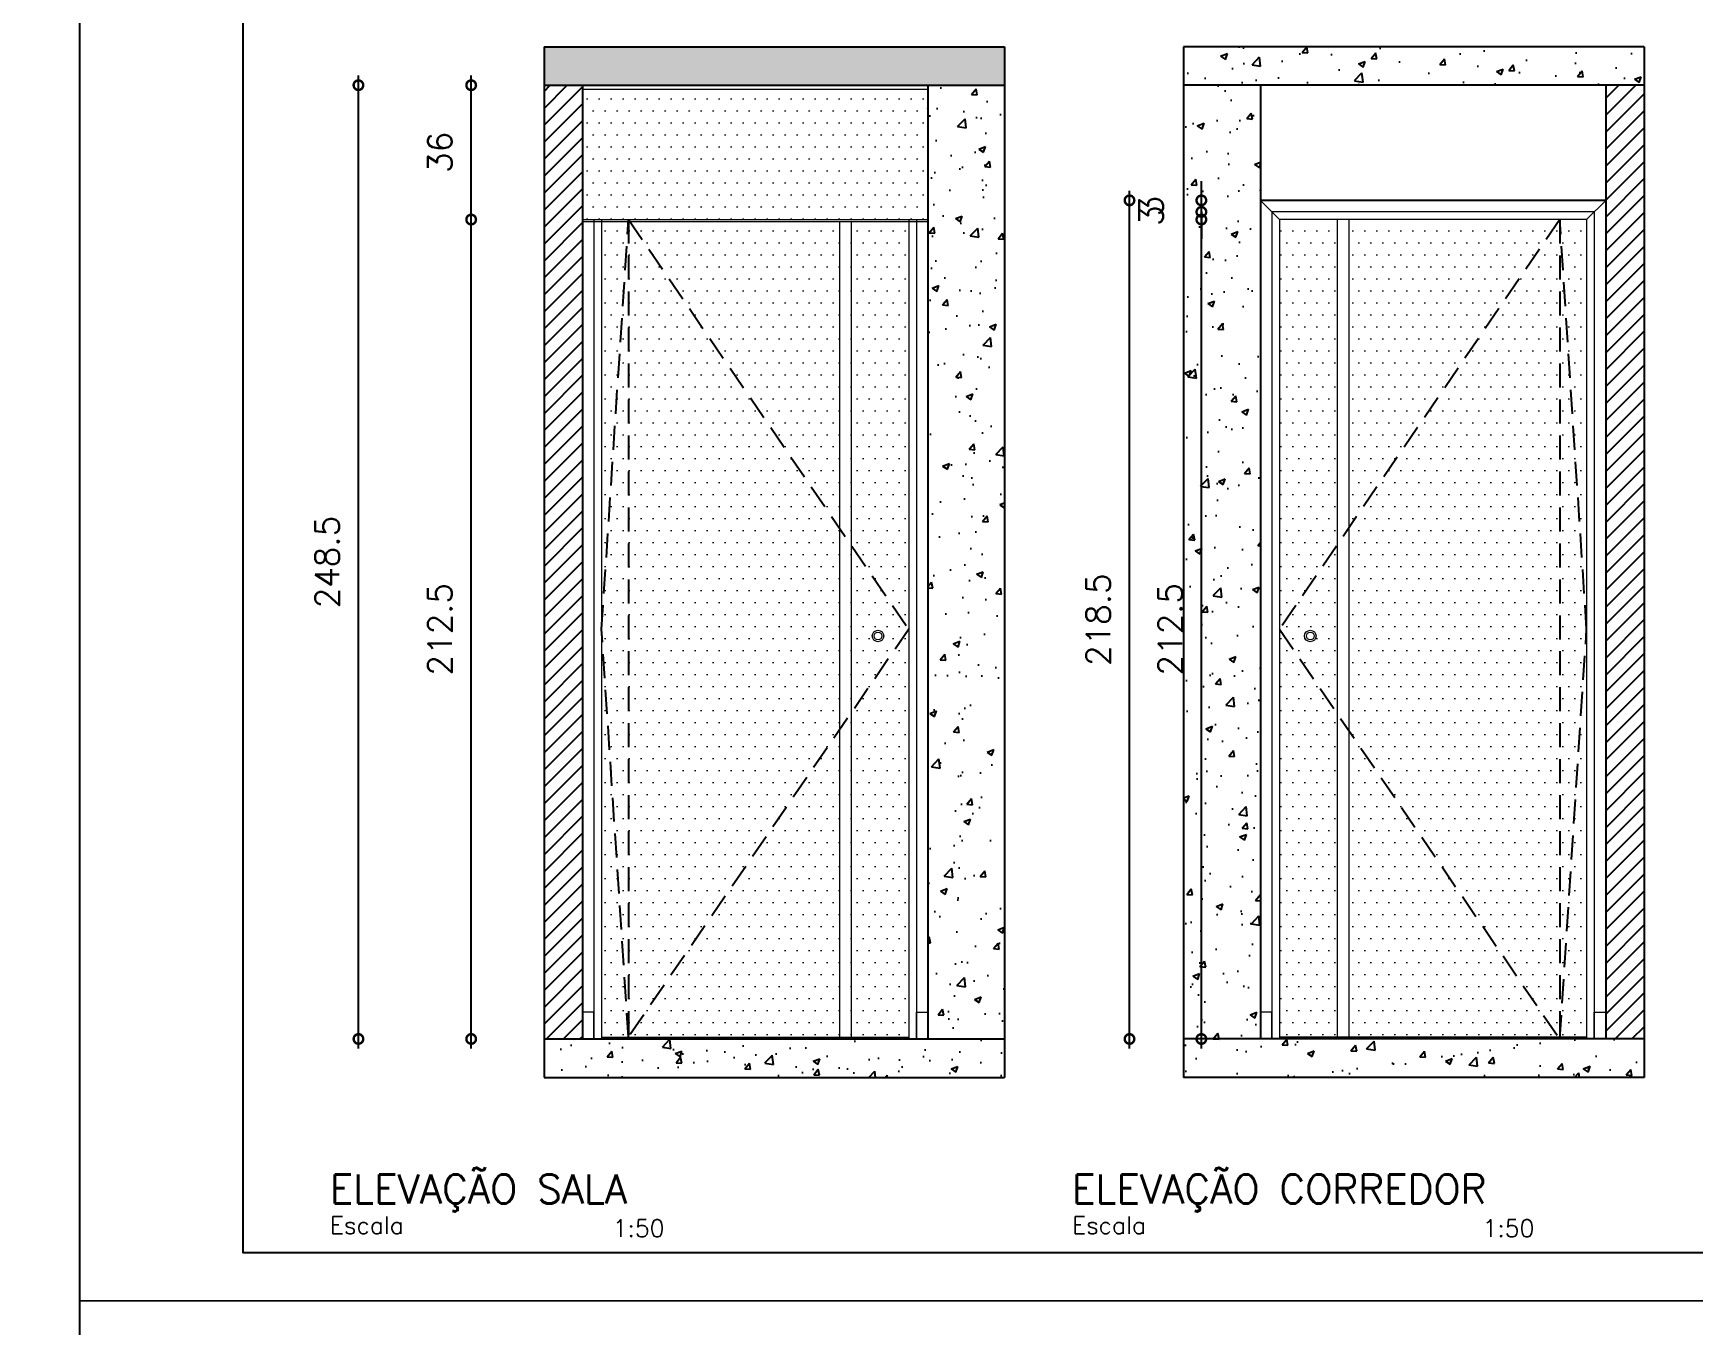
# Model space of a CAD drawing. Extents: x 126968 to 132038, y -1805 to 3860.
# Drawn here: x 129055.6 to 129487.9, y -1286.5 to -949.9 of the extents above; entities that cross this region are included whole.
import ezdxf

# ---------------------------------------------------------------- set-up
doc = ezdxf.new("R2010")
doc.units = 0
doc.header["$MEASUREMENT"] = 0
doc.header["$PDMODE"] = 3
doc.linetypes.add('HIDDEN', pattern=[0.375, 0.25, -0.125])
doc.layers.get('0').update_dxf_attribs({"linetype": 'CONTINUOUS'})
doc.layers.get('Defpoints').update_dxf_attribs({"linetype": 'CONTINUOUS'})
for name, color, linetype, lineweight in [('COTA', 8, 'CONTINUOUS', 5), ('COTAS', 8, 'CONTINUOUS', 20), ('PENA 03', 3, 'CONTINUOUS', 15), ('PENA 05', 5, 'CONTINUOUS', 25)]:
    doc.layers.add(name, color=color, linetype=linetype, lineweight=lineweight)
for name, color, linetype in [('ESCR03', 3, 'CONTINUOUS'), ('PENA03', 3, 'CONTINUOUS'), ('PENA04', 4, 'CONTINUOUS'), ('PENA06', 6, 'CONTINUOUS')]:
    doc.layers.add(name, color=color, linetype=linetype)
doc.layers.add('PROJEÇÃO', color=1, linetype='HIDDEN', transparency=0.51)
doc.styles.add('ROMANS', font='ROMANS.SHX')
doc.styles.get("Standard").update_dxf_attribs({"font": 'romans.shx'})
doc.dimstyles.new('COTAS_1_25', dxfattribs={"dimscale": 25, "dimtxt": 0.25, "dimasz": 0.2, "dimexe": 0.1, "dimexo": 0.2, "dimgap": 0.2, "dimtad": 1, "dimdsep": 46, "dimtxsty": 'Standard', "dimblk1": 'DOTSMALL', "dimblk2": 'DOTSMALL', "dimsah": 1, "dimcen": 0.1, "dimdle": 0.1, "dimse1": 1, "dimse2": 1, "dimclrt": 2, "dimadec": 0, "dimazin": 0, "dimtfac": 1, "dimtmove": 2, "dimatfit": 3, "dimldrblk": 'DOTSMALL', "dimfxl": 1, "dimtolj": 1, "dimtzin": 0, "dimarcsym": 0})
pattern_1 = [(0, (89948.3493, -4151.408), (1.5625, 3.125), [0, -3.125])]
pattern_2 = [(50, (89948.35, -4165.058), (17.9315046, -1.5688034), [1.875, -20.625]), (355, (89948.35, -4165.058), (-3.468783, 18.804803), [1.5, -16.5]), (100.451444, (89949.844, -4165.189), (14.462721, 17.236), [1.593505, -17.528553]), (46.1842, (89948.35, -4160.058), (26.681033, -4.137982), [2.8125, -30.9375]), (96.635635, (89950.573, -4160.403), (23.366549, 24.352965), [2.390259, -26.292844]), (351.184164, (89948.35, -4160.058), (23.366549, 24.352965), [2.25, -24.75]), (21, (89950.85, -4161.308), (14.9226763, -10.065472), [1.875, -20.625]), (326, (89950.85, -4161.308), (6.082883, 18.128751), [1.5, -16.5]), (71.451445, (89952.093, -4162.147), (21.0055594, 8.063279), [1.593505, -17.528553]), (37.5, (89948.3493, -4165.058), (0.3039964, 8.3223463), [0, -16.3, 0, -16.75, 0, -16.5625]), (7.5, (89948.349, -4165.058), (6.5767384, 9.8602928), [0, -9.55, 0, -15.925, 0, -6.3125]), (327.5, (89942.774, -4165.058), (13.3455609, -0.5638718), [0, -6.25, 0, -19.5, 0, -25.875]), (317.5, (89940.274, -4165.058), (14.5796542, 2.5026246), [0, -8.125, 0, -12.95, 0, -18.375])]

# ---------------------------------------------------------------- blocks, each defined once
blk = doc.blocks.new('_DOTSMALL')
at = {"color": 0, "linetype": 'ByBlock', "const_width": 0.5}
blk.add_lwpolyline([(-0.0625, 0, 1), (0.0625, 0, 1)], format="xyb", close=True, dxfattribs=at)
blk = doc.blocks.new('*D79')
at = {"layer": 'COTA', "color": 0, "lineweight": -2, "transparency": 16777216}
blk.add_line((129169.67, -1214.48), (129169.67, -995.98), dxfattribs=at)
at = {"layer": 'Defpoints', "color": 0, "transparency": 16777216}
for p in [(129169.67, -998.48), (129201.66, -998.48), (129201.66, -1211.98)]:
    blk.add_point(p, dxfattribs=at)
at = {"layer": 'COTA', "color": 0, "lineweight": -2, "transparency": 16777216, "xscale": 5, "yscale": 5, "zscale": 5}
for p, rotation in [((129169.67, -998.48), 90), ((129169.67, -1211.98), 270)]:
    blk.add_blockref('_DOTSMALL', p, dxfattribs=dict(at, rotation=rotation))
at = {"layer": 'COTA', "color": 2, "transparency": 16777216, "insert": (129161.54, -1105.23), "char_height": 6.25, "attachment_point": 5, "rotation": 90}
blk.add_mtext('\\A1;212.5', dxfattribs=at)
blk = doc.blocks.new('*D80')
at = {"layer": 'COTA', "color": 0, "lineweight": -2, "transparency": 16777216}
blk.add_line((129169.67, -1000.98), (129169.67, -960.98), dxfattribs=at)
at = {"layer": 'Defpoints', "color": 0, "transparency": 16777216}
for p in [(129169.67, -963.48), (129198.66, -963.48), (129201.66, -998.48)]:
    blk.add_point(p, dxfattribs=at)
at = {"layer": 'COTA', "color": 0, "lineweight": -2, "transparency": 16777216, "xscale": 5, "yscale": 5, "zscale": 5}
for p, rotation in [((129169.67, -963.48), 90), ((129169.67, -998.48), 270)]:
    blk.add_blockref('_DOTSMALL', p, dxfattribs=dict(at, rotation=rotation))
at = {"layer": 'COTA', "color": 2, "transparency": 16777216, "insert": (129161.54, -980.98), "char_height": 6.25, "attachment_point": 5, "rotation": 90}
blk.add_mtext('\\A1;36', dxfattribs=at)
blk = doc.blocks.new('*D81')
at = {"layer": 'COTA', "color": 0, "lineweight": -2, "transparency": 16777216}
blk.add_line((129140.3, -1214.48), (129140.3, -960.98), dxfattribs=at)
at = {"layer": 'Defpoints', "color": 0, "transparency": 16777216}
for p in [(129140.3, -963.48), (129188.66, -963.48), (129188.66, -1211.98)]:
    blk.add_point(p, dxfattribs=at)
at = {"layer": 'COTA', "color": 0, "lineweight": -2, "transparency": 16777216, "xscale": 5, "yscale": 5, "zscale": 5}
for p, rotation in [((129140.3, -963.48), 90), ((129140.3, -1211.98), 270)]:
    blk.add_blockref('_DOTSMALL', p, dxfattribs=dict(at, rotation=rotation))
at = {"layer": 'COTA', "color": 2, "transparency": 16777216, "insert": (129132.17, -1087.73), "char_height": 6.25, "attachment_point": 5, "rotation": 90}
blk.add_mtext('\\A1;248.5', dxfattribs=at)
blk = doc.blocks.new('*D82')
at = {"layer": 'COTA', "color": 0, "lineweight": -2, "transparency": 16777216}
blk.add_line((129341.19, -1214.48), (129341.19, -990.98), dxfattribs=at)
at = {"layer": 'Defpoints', "color": 0, "transparency": 16777216}
for p in [(129341.19, -993.48), (129375.29, -993.48), (129375.29, -1211.98)]:
    blk.add_point(p, dxfattribs=at)
at = {"layer": 'COTA', "color": 0, "lineweight": -2, "transparency": 16777216, "xscale": 5, "yscale": 5, "zscale": 5}
for p, rotation in [((129341.19, -993.48), 90), ((129341.19, -1211.98), 270)]:
    blk.add_blockref('_DOTSMALL', p, dxfattribs=dict(at, rotation=rotation))
at = {"layer": 'COTA', "color": 2, "transparency": 16777216, "insert": (129333.06, -1102.73), "char_height": 6.25, "attachment_point": 5, "rotation": 90}
blk.add_mtext('\\A1;218.5', dxfattribs=at)
blk = doc.blocks.new('*D83')
at = {"layer": 'COTA', "color": 0, "lineweight": -2, "transparency": 16777216}
blk.add_line((129359.91, -1214.48), (129359.91, -995.98), dxfattribs=at)
at = {"layer": 'Defpoints', "color": 0, "transparency": 16777216}
for p in [(129359.91, -998.48), (129380.29, -998.48), (129378.29, -1211.98)]:
    blk.add_point(p, dxfattribs=at)
at = {"layer": 'COTA', "color": 0, "lineweight": -2, "transparency": 16777216, "xscale": 5, "yscale": 5, "zscale": 5}
for p, rotation in [((129359.91, -998.48), 90), ((129359.91, -1211.98), 270)]:
    blk.add_blockref('_DOTSMALL', p, dxfattribs=dict(at, rotation=rotation))
at = {"layer": 'COTA', "color": 2, "transparency": 16777216, "insert": (129351.79, -1105.23), "char_height": 6.25, "attachment_point": 5, "rotation": 90}
blk.add_mtext('\\A1;212.5', dxfattribs=at)
blk = doc.blocks.new('*D84')
at = {"layer": 'COTA', "color": 0, "lineweight": -2, "transparency": 16777216}
for p, q in [((129359.91, -996.48), (129359.91, -991.48)), ((129359.91, -998.48), (129359.91, -996.48)), ((129359.91, -998.48), (129359.91, -1003.48))]:
    blk.add_line(p, q, dxfattribs=at)
at = {"layer": 'Defpoints', "color": 0, "transparency": 16777216}
for p in [(129359.91, -996.48), (129378.29, -996.48), (129380.29, -998.48)]:
    blk.add_point(p, dxfattribs=at)
at = {"layer": 'COTA', "color": 0, "lineweight": -2, "transparency": 16777216, "xscale": 5, "yscale": 5, "zscale": 5}
for p, rotation in [((129359.91, -996.48), 270), ((129359.91, -998.48), 90)]:
    blk.add_blockref('_DOTSMALL', p, dxfattribs=dict(at, rotation=rotation))
at = {"layer": 'COTA', "color": 2, "transparency": 16777216, "insert": (129346.79, -997.48), "char_height": 6.25, "attachment_point": 5, "rotation": 90}
blk.add_mtext('\\A1;3', dxfattribs=at)
blk = doc.blocks.new('*D85')
at = {"layer": 'COTA', "color": 0, "lineweight": -2, "transparency": 16777216}
for p, q in [((129359.91, -993.48), (129359.91, -988.48)), ((129359.91, -996.48), (129359.91, -993.48)), ((129359.91, -996.48), (129359.91, -1001.48))]:
    blk.add_line(p, q, dxfattribs=at)
at = {"layer": 'Defpoints', "color": 0, "transparency": 16777216}
for p in [(129359.91, -993.48), (129375.29, -993.48), (129378.29, -996.48)]:
    blk.add_point(p, dxfattribs=at)
at = {"layer": 'COTA', "color": 0, "lineweight": -2, "transparency": 16777216, "xscale": 5, "yscale": 5, "zscale": 5}
for p, rotation in [((129359.91, -993.48), 270), ((129359.91, -996.48), 90)]:
    blk.add_blockref('_DOTSMALL', p, dxfattribs=dict(at, rotation=rotation))
at = {"layer": 'COTA', "color": 2, "transparency": 16777216, "insert": (129346.79, -994.98), "char_height": 6.25, "attachment_point": 5, "rotation": 90}
blk.add_mtext('\\A1;3', dxfattribs=at)

msp = doc.modelspace()

# ---------------------------------------------------------------- hatches: boundary and pattern name
at = {"layer": 'PENA 03'}
h = msp.add_hatch(dxfattribs=at)
h.set_pattern_fill('DOTS', color=256, scale=50)
h.set_pattern_definition(pattern_1)
h.paths.add_polyline_path([(129287.66, -998.481), (129287.66, -964.481), (129199.66, -964.481), (129199.66, -998.481)])
h = msp.add_hatch(dxfattribs=at)
h.set_pattern_fill('DOTS', color=256, scale=50)
h.set_pattern_definition([(0, (89905.6487, -4151.408), (1.5625, 3.125), [0, -3.125])])
h.paths.add_polyline_path([(129395.289, -998.481), (129380.289, -998.481), (129380.289, -1105.231), (129395.289, -1083.296)])
h.paths.add_polyline_path([(129453.289, -998.481), (129398.289, -998.481), (129398.289, -1078.909)], flags=17)
h.paths.add_polyline_path([(129453.289, -998.481), (129398.289, -1078.909), (129398.289, -1131.553), (129452.947, -1211.481), (129453.289, -1211.481)])
h.paths.add_polyline_path([(129398.289, -1131.553), (129398.289, -1211.481), (129452.947, -1211.481)], flags=17)
h.paths.add_polyline_path([(129395.289, -1127.166), (129380.289, -1105.231), (129380.289, -1211.481), (129395.289, -1211.481)])
h.paths.add_polyline_path([(129395.289, -1083.296), (129380.289, -1105.231), (129395.289, -1127.166)])
h.paths.add_polyline_path([(129386.789, -1106.981, -1), (129389.789, -1106.981, -1)], flags=16)
h.paths.add_polyline_path([(129387.289, -1106.981, -1), (129389.289, -1106.981, -1)], flags=0)
h.paths.add_polyline_path([(129460.289, -998.481), (129453.289, -998.481), (129460.289, -1105.231)])
h.paths.add_polyline_path([(129453.289, -998.481), (129453.289, -1211.481), (129453.322, -1211.481), (129460.289, -1105.231)])
h.paths.add_polyline_path([(129460.289, -1105.231), (129453.322, -1211.481), (129460.289, -1211.481)], flags=17)
h = msp.add_hatch(dxfattribs=at)
h.set_pattern_fill('DOTS', color=256, scale=50)
h.set_pattern_definition(pattern_1)
h.paths.add_polyline_path([(129203.66, -1105.231), (129203.66, -1211.481), (129210.66, -1211.481)])
h.paths.add_polyline_path([(129265.66, -1131.43), (129210.66, -1211.481), (129265.66, -1211.481)])
h.paths.add_polyline_path([(129265.66, -1131.43), (129265.66, -1078.909), (129211.002, -998.981), (129210.66, -998.981), (129210.66, -1211.481)])
h = msp.add_hatch(dxfattribs=at)
h.set_pattern_fill('DOTS', color=256, scale=50)
h.set_pattern_definition(pattern_1)
h.paths.add_polyline_path([(129210.66, -998.981), (129210.627, -998.981), (129203.66, -1105.231), (129210.66, -1211.481)])
h.paths.add_polyline_path([(129210.627, -998.981), (129203.66, -998.981), (129203.66, -1105.231)])
h.paths.add_polyline_path([(129265.66, -998.981), (129211.002, -998.981), (129265.66, -1078.909)])
h.paths.add_polyline_path([(129283.66, -998.981), (129268.66, -998.981), (129268.66, -1083.296), (129283.66, -1105.231)])
h.paths.add_polyline_path([(129268.66, -1083.296), (129268.66, -1127.063), (129283.66, -1105.231)])
h.paths.add_polyline_path([(129277.16, -1106.981, -1), (129274.16, -1106.981, -1)], flags=16)
h.paths.add_polyline_path([(129276.66, -1106.981, -1), (129274.66, -1106.981, -1)], flags=0)
h.paths.add_polyline_path([(129283.66, -1105.231), (129268.66, -1127.063), (129268.66, -1211.481), (129283.66, -1211.481)])
at = {"layer": 'PENA06'}
h = msp.add_hatch(dxfattribs=at)
h.set_pattern_fill('ANSI31', color=256, scale=25)
h.set_pattern_definition([(45, (89948.3493, -4165.0578), (-2.2097087, 2.2097087), [])])
h.paths.add_polyline_path([(129198.66, -963.481), (129188.66, -963.481), (129188.66, -1211.981), (129198.66, -1211.981), (129198.66, -1204.981)])
h.paths.add_polyline_path([(129475.289, -963.481), (129465.289, -963.481), (129465.289, -1211.981), (129475.289, -1211.981)])
h.paths.add_polyline_path([(129196.514, -821.935), (129203.805, -821.935), (129203.805, -812.56), (129196.514, -812.56)], flags=9)
h.paths.add_polyline_path([(129199.514, -821.935), (129206.805, -821.935), (129206.805, -812.56), (129199.514, -812.56)], flags=9)
h.paths.add_polyline_path([(129237.686, -826.935), (129250.633, -826.935), (129250.633, -817.56), (129237.686, -817.56)], flags=9)
h.paths.add_polyline_path([(129281.014, -821.935), (129288.305, -821.935), (129288.305, -812.56), (129281.014, -812.56)], flags=9)
h.paths.add_polyline_path([(129283.514, -821.935), (129290.805, -821.935), (129290.805, -812.56), (129283.514, -812.56)], flags=9)
h.paths.add_polyline_path([(129237.038, -799.52), (129250.282, -799.52), (129250.282, -790.145), (129237.038, -790.145)], flags=9)
h.paths.add_polyline_path([(129196.514, -908.504), (129203.805, -908.504), (129203.805, -899.129), (129196.514, -899.129)], flags=9)
h.paths.add_polyline_path([(129199.014, -908.504), (129206.305, -908.504), (129206.305, -899.129), (129199.014, -899.129)], flags=9)
h.paths.add_polyline_path([(129236.686, -900.793), (129249.633, -900.793), (129249.633, -891.418), (129236.686, -891.418)], flags=9)
h.paths.add_polyline_path([(129280.514, -908.504), (129287.805, -908.504), (129287.805, -899.129), (129280.514, -899.129)], flags=9)
h.paths.add_polyline_path([(129283.514, -908.504), (129290.805, -908.504), (129290.805, -899.129), (129283.514, -899.129)], flags=9)
h.paths.add_polyline_path([(129237.038, -920.601), (129250.282, -920.601), (129250.282, -911.226), (129237.038, -911.226)], flags=9)
h.paths.add_polyline_path([(129150.031, -858.537), (129150.031, -853.924), (129140.656, -853.924), (129140.656, -858.537)], flags=9)
h.paths.add_polyline_path([(129150.031, -869.406), (129150.031, -857.055), (129140.656, -857.055), (129140.656, -869.406)], flags=9)
h.paths.add_polyline_path([(129150.031, -872.537), (129150.031, -867.924), (129140.656, -867.924), (129140.656, -872.537)], flags=9)
h.paths.add_polyline_path([(129128.005, -869.406), (129128.005, -857.055), (129118.63, -857.055), (129118.63, -869.406)], flags=9)
h.paths.add_polyline_path([(129239.744, -872.525), (129239.744, -864.936), (129230.369, -864.936), (129230.369, -872.525)], flags=9)
h.paths.add_polyline_path([(129166.231, -1119.293), (129166.231, -1091.168), (129156.856, -1091.168), (129156.856, -1119.293)], flags=9)
h.paths.add_polyline_path([(129166.231, -987.603), (129166.231, -974.359), (129156.856, -974.359), (129156.856, -987.603)], flags=9)
h.paths.add_polyline_path([(129136.86, -1101.793), (129136.86, -1073.668), (129127.485, -1073.668), (129127.485, -1101.793)], flags=9)
h.paths.add_polyline_path([(129337.75, -1116.793), (129337.75, -1088.668), (129328.375, -1088.668), (129328.375, -1116.793)], flags=9)
h.paths.add_polyline_path([(129356.475, -1119.293), (129356.475, -1091.168), (129347.1, -1091.168), (129347.1, -1119.293)], flags=9)
h.paths.add_polyline_path([(129351.475, -1001.127), (129351.475, -993.835), (129342.1, -993.835), (129342.1, -1001.127)], flags=9)
h.paths.add_polyline_path([(129351.475, -998.627), (129351.475, -991.335), (129342.1, -991.335), (129342.1, -998.627)], flags=9)
h.paths.add_polyline_path([(129540.495, -1119.793), (129540.495, -1091.668), (129531.12, -1091.668), (129531.12, -1119.793)], flags=9)
h.paths.add_polyline_path([(129535.495, -1001.627), (129535.495, -994.335), (129526.12, -994.335), (129526.12, -1001.627)], flags=9)
h.paths.add_polyline_path([(129535.495, -998.627), (129535.495, -991.335), (129526.12, -991.335), (129526.12, -998.627)], flags=9)
h.paths.add_polyline_path([(129515.381, -1116.793), (129515.381, -1088.668), (129506.006, -1088.668), (129506.006, -1116.793)], flags=9)
h.paths.add_polyline_path([(129618.019, -1115.079), (129618.019, -1095.883), (129608.644, -1095.883), (129608.644, -1115.079)], flags=9)
h.paths.add_polyline_path([(129618.019, -988.103), (129618.019, -974.859), (129608.644, -974.859), (129608.644, -988.103)], flags=9)
h.paths.add_polyline_path([(129633.911, -1101.793), (129633.911, -1073.668), (129624.536, -1073.668), (129624.536, -1101.793)], flags=9)
h.paths.add_polyline_path([(129586.101, -1264.676), (129601.423, -1264.676), (129601.423, -1257.926), (129586.101, -1257.926)], flags=9)
h.paths.add_polyline_path([(129512.6, -1263.888), (129534.565, -1263.888), (129534.565, -1257.138), (129512.6, -1257.138)], flags=9)
h.paths.add_polyline_path([(129512.065, -1256.682), (129602.243, -1256.682), (129602.243, -1245.432), (129512.065, -1245.432)], flags=9)
h.paths.add_polyline_path([(129433.324, -1264.676), (129448.645, -1264.676), (129448.645, -1257.926), (129433.324, -1257.926)], flags=9)
h.paths.add_polyline_path([(129325.952, -1263.888), (129347.916, -1263.888), (129347.916, -1257.138), (129325.952, -1257.138)], flags=9)
h.paths.add_polyline_path([(129324.791, -1260.164), (129449.791, -1260.164), (129449.791, -1243.021), (129324.791, -1243.021)], flags=9)
h.paths.add_polyline_path([(129206.705, -1264.676), (129222.027, -1264.676), (129222.027, -1257.926), (129206.705, -1257.926)], flags=9)
h.paths.add_polyline_path([(129132.574, -1263.888), (129154.538, -1263.888), (129154.538, -1257.138), (129132.574, -1257.138)], flags=9)
h.paths.add_polyline_path([(129131.413, -1260.164), (129223.199, -1260.164), (129223.199, -1243.021), (129131.413, -1243.021)], flags=9)
h.paths.add_polyline_path([(129260.171, -947.5), (129275.492, -947.5), (129275.492, -940.75), (129260.171, -940.75)], flags=9)
h.paths.add_polyline_path([(129132.574, -946.712), (129154.538, -946.712), (129154.538, -939.962), (129132.574, -939.962)], flags=9)
h.paths.add_polyline_path([(129132.395, -939.506), (129276.145, -939.506), (129276.145, -928.256), (129132.395, -928.256)], flags=9)
h.paths.add_polyline_path([(129345.279, -850.98), (129462.064, -850.98), (129462.064, -826.813), (129345.279, -826.813)], flags=9)
h.paths.add_polyline_path([(129679.731, -818.141), (129778.221, -818.141), (129778.221, -801.285), (129679.731, -801.285)], flags=9)
h = msp.add_hatch(dxfattribs=at)
h.set_pattern_fill('AR-CONC', color=256, scale=2.5)
h.set_pattern_definition(pattern_2)
h.paths.add_polyline_path([(129308.66, -840.73), (129288.66, -840.73), (129288.66, -890.73), (129308.66, -890.73)])
h.paths.add_polyline_path([(129308.66, -953.481), (129188.66, -953.481), (129188.66, -963.481), (129308.66, -963.481)])
h.paths.add_polyline_path([(129196.514, -821.935), (129203.805, -821.935), (129203.805, -812.56), (129196.514, -812.56)], flags=9)
h.paths.add_polyline_path([(129199.514, -821.935), (129206.805, -821.935), (129206.805, -812.56), (129199.514, -812.56)], flags=9)
h.paths.add_polyline_path([(129237.686, -826.935), (129250.633, -826.935), (129250.633, -817.56), (129237.686, -817.56)], flags=9)
h.paths.add_polyline_path([(129281.014, -821.935), (129288.305, -821.935), (129288.305, -812.56), (129281.014, -812.56)], flags=9)
h.paths.add_polyline_path([(129283.514, -821.935), (129290.805, -821.935), (129290.805, -812.56), (129283.514, -812.56)], flags=9)
h.paths.add_polyline_path([(129237.038, -799.52), (129250.282, -799.52), (129250.282, -790.145), (129237.038, -790.145)], flags=9)
h.paths.add_polyline_path([(129196.514, -908.504), (129203.805, -908.504), (129203.805, -899.129), (129196.514, -899.129)], flags=9)
h.paths.add_polyline_path([(129199.014, -908.504), (129206.305, -908.504), (129206.305, -899.129), (129199.014, -899.129)], flags=9)
h.paths.add_polyline_path([(129236.686, -900.793), (129249.633, -900.793), (129249.633, -891.418), (129236.686, -891.418)], flags=9)
h.paths.add_polyline_path([(129280.514, -908.504), (129287.805, -908.504), (129287.805, -899.129), (129280.514, -899.129)], flags=9)
h.paths.add_polyline_path([(129283.514, -908.504), (129290.805, -908.504), (129290.805, -899.129), (129283.514, -899.129)], flags=9)
h.paths.add_polyline_path([(129237.038, -920.601), (129250.282, -920.601), (129250.282, -911.226), (129237.038, -911.226)], flags=9)
h.paths.add_polyline_path([(129150.031, -858.537), (129150.031, -853.924), (129140.656, -853.924), (129140.656, -858.537)], flags=9)
h.paths.add_polyline_path([(129150.031, -869.406), (129150.031, -857.055), (129140.656, -857.055), (129140.656, -869.406)], flags=9)
h.paths.add_polyline_path([(129150.031, -872.537), (129150.031, -867.924), (129140.656, -867.924), (129140.656, -872.537)], flags=9)
h.paths.add_polyline_path([(129128.005, -869.406), (129128.005, -857.055), (129118.63, -857.055), (129118.63, -869.406)], flags=9)
h.paths.add_polyline_path([(129239.744, -872.525), (129239.744, -864.936), (129230.369, -864.936), (129230.369, -872.525)], flags=9)
h.paths.add_polyline_path([(129166.231, -1119.293), (129166.231, -1091.168), (129156.856, -1091.168), (129156.856, -1119.293)], flags=9)
h.paths.add_polyline_path([(129166.231, -987.603), (129166.231, -974.359), (129156.856, -974.359), (129156.856, -987.603)], flags=9)
h.paths.add_polyline_path([(129136.86, -1101.793), (129136.86, -1073.668), (129127.485, -1073.668), (129127.485, -1101.793)], flags=9)
h.paths.add_polyline_path([(129337.75, -1116.793), (129337.75, -1088.668), (129328.375, -1088.668), (129328.375, -1116.793)], flags=9)
h.paths.add_polyline_path([(129356.475, -1119.293), (129356.475, -1091.168), (129347.1, -1091.168), (129347.1, -1119.293)], flags=9)
h.paths.add_polyline_path([(129351.475, -1001.127), (129351.475, -993.835), (129342.1, -993.835), (129342.1, -1001.127)], flags=9)
h.paths.add_polyline_path([(129351.475, -998.627), (129351.475, -991.335), (129342.1, -991.335), (129342.1, -998.627)], flags=9)
h.paths.add_polyline_path([(129540.495, -1119.793), (129540.495, -1091.668), (129531.12, -1091.668), (129531.12, -1119.793)], flags=9)
h.paths.add_polyline_path([(129535.495, -1001.627), (129535.495, -994.335), (129526.12, -994.335), (129526.12, -1001.627)], flags=9)
h.paths.add_polyline_path([(129535.495, -998.627), (129535.495, -991.335), (129526.12, -991.335), (129526.12, -998.627)], flags=9)
h.paths.add_polyline_path([(129515.381, -1116.793), (129515.381, -1088.668), (129506.006, -1088.668), (129506.006, -1116.793)], flags=9)
h.paths.add_polyline_path([(129618.019, -1115.079), (129618.019, -1095.883), (129608.644, -1095.883), (129608.644, -1115.079)], flags=9)
h.paths.add_polyline_path([(129618.019, -988.103), (129618.019, -974.859), (129608.644, -974.859), (129608.644, -988.103)], flags=9)
h.paths.add_polyline_path([(129633.911, -1101.793), (129633.911, -1073.668), (129624.536, -1073.668), (129624.536, -1101.793)], flags=9)
h.paths.add_polyline_path([(129586.101, -1264.676), (129601.423, -1264.676), (129601.423, -1257.926), (129586.101, -1257.926)], flags=9)
h.paths.add_polyline_path([(129512.6, -1263.888), (129534.565, -1263.888), (129534.565, -1257.138), (129512.6, -1257.138)], flags=9)
h.paths.add_polyline_path([(129512.065, -1256.682), (129602.243, -1256.682), (129602.243, -1245.432), (129512.065, -1245.432)], flags=9)
h.paths.add_polyline_path([(129433.324, -1264.676), (129448.645, -1264.676), (129448.645, -1257.926), (129433.324, -1257.926)], flags=9)
h.paths.add_polyline_path([(129325.952, -1263.888), (129347.916, -1263.888), (129347.916, -1257.138), (129325.952, -1257.138)], flags=9)
h.paths.add_polyline_path([(129324.791, -1260.164), (129449.791, -1260.164), (129449.791, -1243.021), (129324.791, -1243.021)], flags=9)
h.paths.add_polyline_path([(129206.705, -1264.676), (129222.027, -1264.676), (129222.027, -1257.926), (129206.705, -1257.926)], flags=9)
h.paths.add_polyline_path([(129132.574, -1263.888), (129154.538, -1263.888), (129154.538, -1257.138), (129132.574, -1257.138)], flags=9)
h.paths.add_polyline_path([(129131.413, -1260.164), (129223.199, -1260.164), (129223.199, -1243.021), (129131.413, -1243.021)], flags=9)
h.paths.add_polyline_path([(129260.171, -947.5), (129275.492, -947.5), (129275.492, -940.75), (129260.171, -940.75)], flags=9)
h.paths.add_polyline_path([(129132.574, -946.712), (129154.538, -946.712), (129154.538, -939.962), (129132.574, -939.962)], flags=9)
h.paths.add_polyline_path([(129132.395, -939.506), (129276.145, -939.506), (129276.145, -928.256), (129132.395, -928.256)], flags=9)
h.paths.add_polyline_path([(129345.279, -850.98), (129462.064, -850.98), (129462.064, -826.813), (129345.279, -826.813)], flags=9)
h.paths.add_polyline_path([(129725.515, -823.722), (129771.783, -823.722), (129771.783, -812.485), (129725.515, -812.485)], flags=9)
h.paths.add_polyline_path([(129679.731, -818.141), (129778.221, -818.141), (129778.221, -801.285), (129679.731, -801.285)], flags=9)
h.paths.add_polyline_path([(129669.241, -968.204), (129715.206, -968.204), (129715.206, -958.034), (129669.241, -958.034)], flags=9)
h.paths.add_polyline_path([(129669.603, -1005.04), (129758.081, -1005.04), (129758.081, -976.114), (129669.603, -976.114)], flags=9)
h.paths.add_polyline_path([(129670.449, -933.425), (129690.934, -933.425), (129690.934, -925.333), (129670.449, -925.333)], flags=9)
h.paths.add_polyline_path([(129670.13, -941.304), (129703.41, -941.304), (129703.41, -933.103), (129670.13, -933.103)], flags=9)
h.paths.add_polyline_path([(129670.13, -949.124), (129752.474, -949.124), (129752.474, -940.922), (129670.13, -940.922)], flags=9)
h.paths.add_polyline_path([(129670.481, -869.43), (129792.355, -869.43), (129792.355, -857.128), (129670.481, -857.128)], flags=9)
h.paths.add_polyline_path([(129669.569, -883.755), (129703.724, -883.755), (129703.724, -875.553), (129669.569, -875.553)], flags=9)
h.paths.add_polyline_path([(129694.991, -847.024), (129765.173, -847.024), (129765.173, -836.911), (129694.991, -836.911)], flags=9)
h.paths.add_polyline_path([(129728.19, -1191.879), (129800.618, -1191.879), (129800.618, -1183.621), (129728.19, -1183.621)], flags=9)
h.paths.add_polyline_path([(129669.346, -1244.69), (129705.615, -1244.69), (129705.615, -1234.957), (129669.346, -1234.957)], flags=9)
h.paths.add_polyline_path([(129728.206, -1211.118), (129755.727, -1211.118), (129755.727, -1202.916), (129728.206, -1202.916)], flags=9)
h.paths.add_polyline_path([(129670.256, -1256.921), (129700.001, -1256.921), (129700.001, -1248.829), (129670.256, -1248.829)], flags=9)
h.paths.add_polyline_path([(129708.189, -840.569), (129749.961, -840.569), (129749.961, -830.456), (129708.189, -830.456)], flags=9)
h.paths.add_polyline_path([(129669.638, -1211.008), (129690.962, -1211.008), (129690.962, -1203.025), (129669.638, -1203.025)], flags=9)
h.paths.add_polyline_path([(129728.115, -1178.256), (129765.295, -1178.256), (129765.295, -1169.508), (129728.115, -1169.508)], flags=9)
h.paths.add_polyline_path([(129669.601, -1177.8), (129701.715, -1177.8), (129701.715, -1169.599), (129669.601, -1169.599)], flags=9)
h.paths.add_polyline_path([(129670.238, -1223.622), (129712.193, -1223.622), (129712.193, -1215.421), (129670.238, -1215.421)], flags=9)
h.paths.add_polyline_path([(129670.256, -1190.287), (129687.461, -1190.287), (129687.461, -1182.195), (129670.256, -1182.195)], flags=9)
h.paths.add_polyline_path([(129669.688, -898.423), (129760.196, -898.423), (129760.196, -890.221), (129669.688, -890.221)], flags=9)
h.paths.add_polyline_path([(129759.51, -1256.411), (129787.03, -1256.411), (129787.03, -1236.18), (129759.51, -1236.18)], flags=9)
h.paths.add_polyline_path([(129735.217, -1238.056), (129762.738, -1238.056), (129762.738, -1217.826), (129735.217, -1217.826)], flags=9)
h.paths.add_polyline_path([(129669.569, -924.212), (129707.223, -924.212), (129707.223, -916.011), (129669.569, -916.011)], flags=9)
h = msp.add_hatch(dxfattribs=at)
h.set_pattern_fill('AR-CONC', color=256, scale=2.5)
h.set_pattern_definition(pattern_2)
h.paths.add_polyline_path([(129475.289, -1211.981), (129355.289, -1211.981), (129355.289, -1221.981), (129475.289, -1221.981)])
h.paths.add_polyline_path([(129375.289, -963.481), (129355.289, -963.481), (129355.289, -1211.981), (129375.289, -1211.981), (129375.289, -1204.981)])
h.paths.add_polyline_path([(129475.289, -953.481), (129355.289, -953.481), (129355.289, -963.481), (129475.289, -963.481)])
h = msp.add_hatch(dxfattribs=at)
h.set_pattern_fill('AR-CONC', color=256, scale=2.5)
h.set_pattern_definition(pattern_2)
h.paths.add_polyline_path([(129308.66, -963.481), (129288.66, -963.481), (129288.66, -1211.981), (129308.66, -1211.981)])
h.paths.add_polyline_path([(129308.66, -1211.981), (129188.66, -1211.981), (129188.66, -1221.981), (129308.66, -1221.981)])

# ---------------------------------------------------------------- linework, layer by layer
at = {"layer": 'PENA 03'}
for p, q in [((129198.66, -964.481), (129288.66, -964.481)), ((129380.289, -998.481), (129375.289, -993.481)), ((129460.289, -998.481), (129465.289, -993.481)), ((129198.66, -998.481), (129288.66, -998.481)), ((129201.66, -998.481), (129201.66, -1211.981)), ((129203.66, -998.481), (129203.66, -1211.981)), ((129283.66, -998.481), (129283.66, -1211.981)), ((129285.66, -998.481), (129285.66, -1211.981)), ((129378.289, -996.481), (129378.289, -1211.981)), ((129462.289, -996.481), (129378.289, -996.481)), ((129380.289, -998.481), (129380.289, -1211.981)), ((129460.289, -998.481), (129380.289, -998.481)), ((129395.289, -998.481), (129395.289, -1211.481)), ((129398.289, -998.481), (129398.289, -1211.481)), ((129460.289, -998.481), (129460.289, -1211.981)), ((129462.289, -996.481), (129462.289, -1211.981)), ((129198.66, -998.981), (129288.66, -998.981)), ((129265.66, -998.981), (129265.66, -1211.481)), ((129268.66, -998.981), (129268.66, -1211.481)), ((129203.66, -1211.481), (129283.66, -1211.481)), ((129460.289, -1211.481), (129380.289, -1211.481))]:
    msp.add_line(p, q, dxfattribs=at)
for points in [[(129067.743, -1280.203), (129810.243, -1280.203), (129810.243, -755.203), (129067.743, -755.203)], [(129198.66, -1211.981), (129201.66, -1211.981), (129201.66, -1204.981), (129198.66, -1204.981)], [(129288.66, -1211.981), (129285.66, -1211.981), (129285.66, -1204.981), (129288.66, -1204.981)], [(129375.289, -1211.981), (129378.289, -1211.981), (129378.289, -1204.981), (129375.289, -1204.981)], [(129465.289, -1211.981), (129462.289, -1211.981), (129462.289, -1204.981), (129465.289, -1204.981)], [(129067.743, -1805.203), (129810.243, -1805.203), (129810.243, -1280.203), (129067.743, -1280.203)]]:
    msp.add_lwpolyline(points, close=True, dxfattribs=at)
for centre, radius in [((129275.66, -1106.981), 1.5), ((129275.66, -1106.981), 1), ((129388.289, -1106.981), 1.5), ((129388.289, -1106.981), 1)]:
    msp.add_circle(centre, radius, dxfattribs=at)
at = {"layer": 'PENA 05'}
msp.add_lwpolyline([(129110.243, -767.703), (129797.743, -767.703), (129797.743, -1267.703), (129110.243, -1267.703)], close=True, dxfattribs=at)
at = {"layer": 'PENA03', "linetype": 'Continuous'}
msp.add_lwpolyline([(126967.743, -1305.203), (129067.743, -1305.203), (129067.743, 179.797), (126967.743, 179.797)], close=True, dxfattribs=at)
at = {"layer": 'PENA04'}
msp.add_line((129465.289, -993.481), (129375.289, -993.481), dxfattribs=at)
at = {"layer": 'PENA06'}
for p, q in [((129188.66, -953.481), (129188.66, -1221.981)), ((129188.66, -953.481), (129308.66, -953.481)), ((129308.66, -953.481), (129308.66, -1221.981)), ((129355.289, -953.481), (129355.289, -1221.981)), ((129475.289, -953.481), (129355.289, -953.481)), ((129475.289, -953.481), (129475.289, -1221.981)), ((129188.66, -963.481), (129308.66, -963.481)), ((129198.66, -963.481), (129198.66, -1211.981)), ((129288.66, -963.481), (129288.66, -1211.981)), ((129475.289, -963.481), (129355.289, -963.481)), ((129375.289, -963.481), (129375.289, -1211.981)), ((129465.289, -963.481), (129465.289, -1211.981)), ((129188.66, -1211.981), (129308.66, -1211.981)), ((129475.289, -1211.981), (129355.289, -1211.981)), ((129188.66, -1221.981), (129308.66, -1221.981)), ((129475.289, -1221.981), (129355.289, -1221.981))]:
    msp.add_line(p, q, dxfattribs=at)
at = {"layer": 'PROJEÇÃO', "ltscale": 25}
for p, q in [((129203.66, -1105.231), (129210.66, -998.481)), ((129210.66, -998.481), (129210.66, -1211.981)), ((129210.66, -998.481), (129283.66, -1105.231)), ((129453.289, -998.481), (129380.289, -1105.231)), ((129453.289, -998.481), (129453.289, -1211.981)), ((129460.289, -1105.231), (129453.289, -998.481)), ((129210.66, -1211.481), (129203.66, -1105.231)), ((129283.66, -1105.231), (129210.66, -1211.481)), ((129380.289, -1105.231), (129453.289, -1211.981)), ((129453.289, -1211.981), (129460.289, -1105.231))]:
    msp.add_line(p, q, dxfattribs=at)

# ---------------------------------------------------------------- texts
at = {"layer": 'COTAS', "color": 2, "linetype": 'Continuous', "style": 'ROMANS'}
for s, p in [('Escala', (129132.842, -1262.763)), ('1:50', (129206.544, -1263.551)), ('Escala', (129326.22, -1262.763)), ('1:50', (129433.163, -1263.551))]:
    msp.add_text(s, height=4.5, dxfattribs=at).set_placement(p)
at = {"layer": 'ESCR03', "color": 5, "linetype": 'Continuous', "style": 'ROMANS'}
for s, p in [('ELEVAÇÃO SALA', (129132.842, -1254.807)), ('ELEVAÇÃO CORREDOR', (129326.22, -1254.807))]:
    msp.add_text(s, height=7.5, dxfattribs=at).set_placement(p)

# ---------------------------------------------------------------- dimensions: what is measured, and where the dimension line sits
at = {"layer": 'COTA'}
for base, p1, p2, picture, middle in [((129140.298, -963.481), (129188.66, -1211.981), (129188.66, -963.481), '*D81', (129132.173, -1087.731)), ((129359.913, -993.481), (129378.289, -996.481), (129375.289, -993.481), '*D85', (129346.788, -994.981)), ((129341.188, -993.481), (129375.289, -1211.981), (129375.289, -993.481), '*D82', (129333.063, -1102.731))]:
    dim = msp.add_linear_dim(base=base, p1=p1, p2=p2, angle=90, dimstyle='COTAS_1_25', dxfattribs=at)
    dim.commit()
    dim.dimension.update_dxf_attribs({"geometry": picture, "text_midpoint": middle})
for base, p1, p2, text, picture, middle in [((129169.668, -963.481), (129201.66, -998.481), (129198.66, -963.481), '36', '*D80', (129161.543, -980.981)), ((129359.913, -996.481), (129380.289, -998.481), (129378.289, -996.481), '3', '*D84', (129346.788, -997.481)), ((129169.668, -998.481), (129201.66, -1211.981), (129201.66, -998.481), '212.5', '*D79', (129161.543, -1105.231)), ((129359.913, -998.481), (129378.289, -1211.981), (129380.289, -998.481), '212.5', '*D83', (129351.788, -1105.231))]:
    dim = msp.add_linear_dim(base=base, p1=p1, p2=p2, angle=90, text=text, dimstyle='COTAS_1_25', dxfattribs=at)
    dim.commit()
    dim.dimension.update_dxf_attribs({"geometry": picture, "text_midpoint": middle})

doc.saveas('drawing.dxf')
